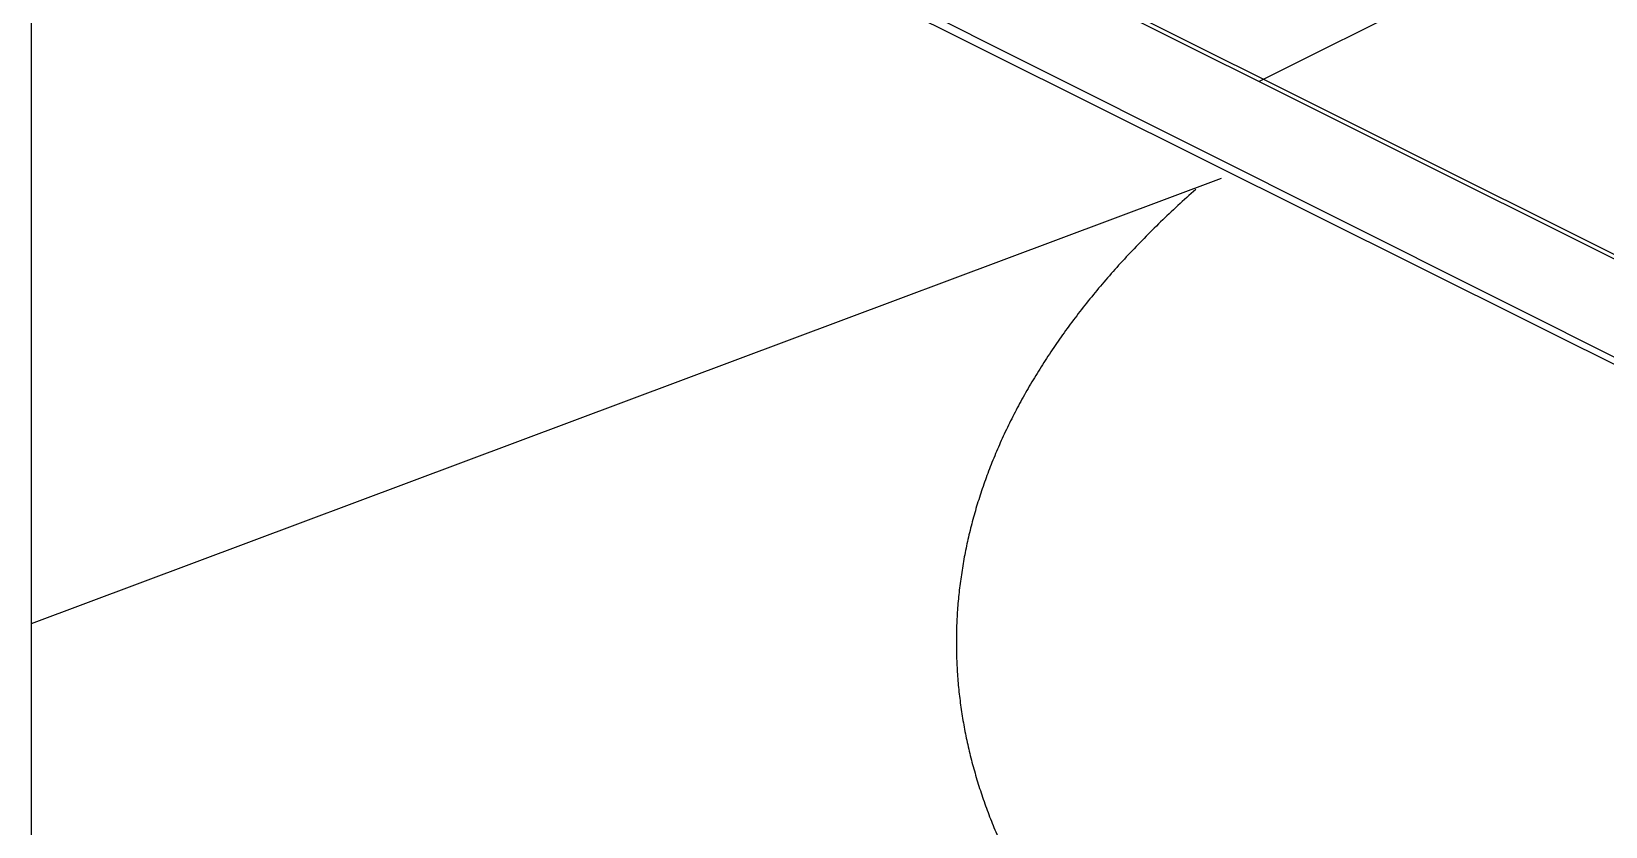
# Model space of a CAD drawing. Header units: millimetres. Extents: x 29838256 to 30236675, y -914750 to -833241.
# Drawn here: x 30033397 to 30044135, y -864607 to -859183 of the extents above; entities that cross this region are included whole.
import ezdxf

# ---------------------------------------------------------------- set-up
doc = ezdxf.new("R2010")
doc.units = ezdxf.units.MM
doc.header["$LTSCALE"] = 600
doc.header["$MEASUREMENT"] = 0
doc.linetypes.add('HIDDEN2', pattern=[4.7625, 3.175, -1.5875])
doc.layers.add('e-plan', color=9, linetype='CONTINUOUS')
doc.layers.add('e-text-box', color=7, linetype='CONTINUOUS')

msp = doc.modelspace()

# ---------------------------------------------------------------- linework, layer by layer
at = {"layer": 'e-plan', "color": 9, "extrusion": (0, -0.866025, 0.5)}
for p, q in [((30061925.2, -870298.8, -31117), (30033428.6, -856085.3, -6498.5)), ((30037765.9, -857491.1, -8933.3), (30051196.8, -864206.6, -20564.8)), ((30051411.5, -864343.9, -20802.7), (30037781.1, -857530.4, -9001.4)), ((30043359.7, -858730.9, -11080.8), (30041771.6, -859525.2, -12456.4))]:
    msp.add_line(p, q, dxfattribs=at)
at = {"layer": 'e-plan', "extrusion": (0, -0.866025, 0.5)}
msp.add_line((30033765, -856173.9, -6651.8), (30061925.2, -870298.2, -31115.9), dxfattribs=at)
at = {"layer": 'e-plan', "color": 9, "linetype": 'HIDDEN2', "ltscale": 15, "extrusion": (0, -0.866025, 0.5)}
msp.add_line((30033396.7, -863222.1, -18859.7), (30041514.5, -860184.8, -13599), dxfattribs=at)
msp.add_arc((30052229.5, -448205.6, 738142.4), 12523.4, 150.40985, 222.07412, dxfattribs=at)
at = {"layer": 'e-text-box'}
msp.add_lwpolyline([(30033396.7, -836130.4), (30061925.2, -836130.4), (30061925.2, -875275.1), (30033396.7, -875275.1)], close=True, dxfattribs=at)

doc.saveas('drawing.dxf')
